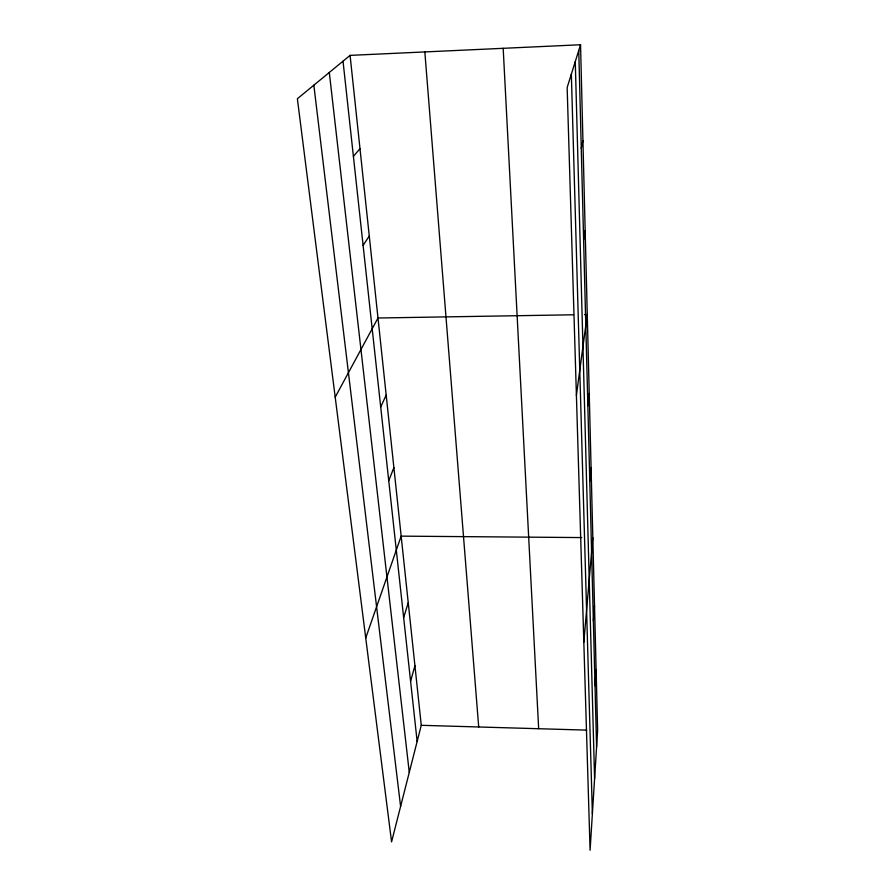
<?xml version="1.0" encoding="UTF-8"?>
<svg xmlns="http://www.w3.org/2000/svg" width="895" height="895" viewBox="0 0 895 895"><rect width="100%" height="100%" fill="white"/><g stroke="black" fill="none" stroke-linecap="round" stroke-linejoin="round"><path stroke-width="1.34" d="M595.018 685.693L596.115 669.784M593.351 620.794L594.515 605.624M583.831 642.218L592.826 537.66M589.783 481.04L591.08 467.705M587.847 405.692L589.234 393.476M576.402 395.31L587.265 314.559L584.513 314.604M583.607 239.916L585.173 230.485M581.269 148.447L582.936 140.75M350.079 55.378L421.265 725.308L391.574 841.871L297.375 98.741L350.079 55.378L580.542 44.75L597.625 730.432L590.085 850.25L567.15 87.553L580.542 44.75M410.592 681.24L414.933 665.723M403.656 617.561L408.243 602.76M365.731 637.978L401.161 536.139L581.672 537.571M388.743 480.693L393.889 467.649M380.711 407.035L386.17 395.075M335.2 397.167L377.992 318.005L573.516 314.783M363.101 245.364L369.277 236.045M353.402 156.368L359.991 148.682M421.265 725.308L586.661 730.119M313.843 85.193L400.602 806.44M329.304 72.473L409.272 772.374M343.031 61.184L417.148 741.452M424.834 51.932L478.702 726.986M503.18 48.319L538.667 728.72M575.272 61.576L594.582 778.74M571.346 74.14L592.378 813.768M578.763 50.456L596.585 746.989"/></g></svg>
